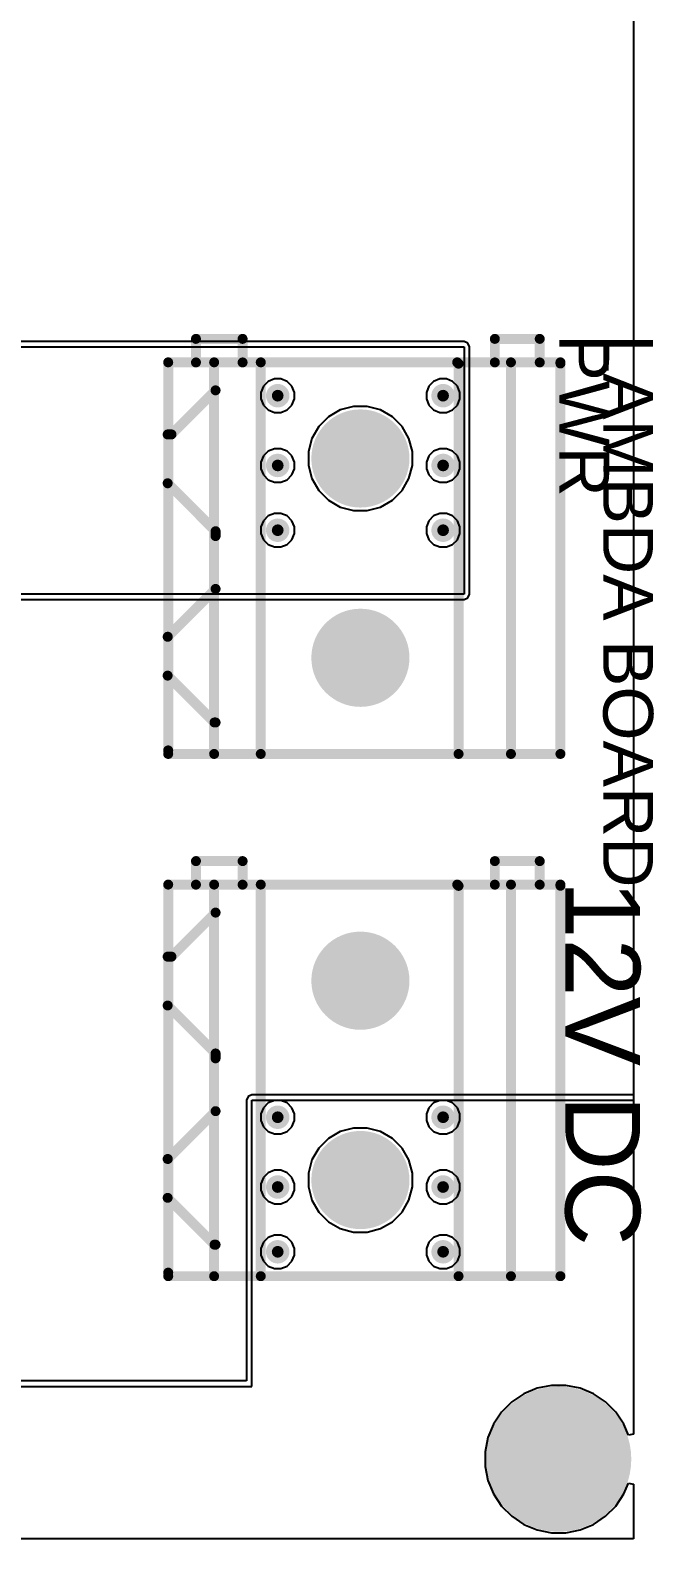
# Model space of a CAD drawing. Header units: millimetres. Extents: x -0.34 to 5.78, y -0.39 to 4.37.
# Drawn here: x 4.857 to 5.483, y -0.08 to 1.434 of the extents above; entities that cross this region are included whole.
import ezdxf

# ---------------------------------------------------------------- set-up
doc = ezdxf.new("R2010")
doc.units = ezdxf.units.MM
doc.header["$MEASUREMENT"] = 0
for name, color, linetype in [('BottomLayer', 5, 'Continuous'), ('BottomSolder', 6, 'Continuous'), ('MultiLayer', 9, 'Continuous'), ('PadHoleLayer', 156, 'Continuous'), ('TopLayer', 1, 'Continuous'), ('TopOverlay', 2, 'Continuous'), ('TopSolder', 216, 'Continuous'), ('ViaHoleLayer', 16, 'Continuous')]:
    doc.layers.add(name, color=color, linetype=linetype)
doc.styles.add('Arial', font='', dxfattribs={"height": 0.2})
doc.styles.get('Arial').set_extended_font_data('Arial')

# ---------------------------------------------------------------- blocks, each defined once
blk = doc.blocks.new('DB128L_5_08_2P_OG_S_2')
at = {"layer": 'BottomLayer'}
h = blk.add_hatch(color=5, dxfattribs=at)
edge = h.paths.add_edge_path()
edge.add_arc((-0.1, 0), 0.047244, 0, 360)
h = blk.add_hatch(color=5, dxfattribs=at)
edge = h.paths.add_edge_path()
edge.add_arc((0.1, 0), 0.047244, 0, 360)
at = {"layer": 'BottomSolder'}
h = blk.add_hatch(color=6, dxfattribs=at)
edge = h.paths.add_edge_path()
edge.add_arc((-0.1, 0), 0.049244, 0, 360)
h = blk.add_hatch(color=6, dxfattribs=at)
edge = h.paths.add_edge_path()
edge.add_arc((0.1, 0), 0.049244, 0, 360)
at = {"layer": 'MultiLayer'}
h = blk.add_hatch(color=9, dxfattribs=at)
edge = h.paths.add_edge_path()
edge.add_arc((-0.1, 0), 0.047244, 0, 360)
h = blk.add_hatch(color=9, dxfattribs=at)
edge = h.paths.add_edge_path()
edge.add_arc((0.1, 0), 0.047244, 0, 360)
at = {"layer": 'PadHoleLayer'}
h = blk.add_hatch(color=156, dxfattribs=at)
edge = h.paths.add_edge_path()
edge.add_arc((-0.1, 0), 0.031496, 0, 360)
h = blk.add_hatch(color=156, dxfattribs=at)
edge = h.paths.add_edge_path()
edge.add_arc((0.1, 0), 0.031496, 0, 360)
at = {"layer": 'TopLayer'}
h = blk.add_hatch(color=1, dxfattribs=at)
edge = h.paths.add_edge_path()
edge.add_arc((-0.1, 0), 0.047244, 0, 360)
h = blk.add_hatch(color=1, dxfattribs=at)
edge = h.paths.add_edge_path()
edge.add_arc((0.1, 0), 0.047244, 0, 360)
at = {"layer": 'TopSolder'}
h = blk.add_hatch(color=216, dxfattribs=at)
edge = h.paths.add_edge_path()
edge.add_arc((-0.1, 0), 0.049244, 0, 360)
h = blk.add_hatch(color=216, dxfattribs=at)
edge = h.paths.add_edge_path()
edge.add_arc((0.1, 0), 0.049244, 0, 360)
at = {"layer": 'TopOverlay', "const_width": 0.01}
for points in [[(-0.196458, -0.192913), (-0.196457, 0.200786)], [(0.196457, 0.200786), (-0.195276, 0.200786)], [(0.196458, -0.192913), (0.196457, 0.200786)], [(-0.22, 0.134949), (-0.22, 0.18)], [(-0.196377, 0.18), (-0.22, 0.18)], [(0.196457, 0.151106), (-0.196458, 0.151106)], [(-0.196377, 0.134949), (-0.22, 0.134949)], [(-0.196458, 0.097192), (-0.195122, 0.098528)], [(0.196457, 0.098528), (-0.195122, 0.098528)], [(0.196457, -0.1), (-0.196458, -0.1)], [(-0.22, -0.165051), (-0.22, -0.118237)], [(-0.196377, -0.118237), (-0.22, -0.118237)], [(0.196457, -0.146807), (-0.196458, -0.146807)], [(-0.124122, -0.18959), (-0.168356, -0.145356)], [(-0.075122, -0.193462), (-0.027016, -0.145356)], [(-0.022122, -0.145356), (-0.027016, -0.145356)], [(0.078878, -0.193356), (0.030878, -0.145356)], [(0.117878, -0.193462), (0.164878, -0.146462)], [(0.164878, -0.146462), (0.164878, -0.145356)], [(-0.196377, -0.165051), (-0.22, -0.165051)], [(0.192913, -0.192913), (-0.196458, -0.192913)], [(-0.124122, -0.193462), (-0.124122, -0.18959)], [(0.078878, -0.193462), (0.078878, -0.193356)]]:
    blk.add_lwpolyline(points, dxfattribs=at)
at = {"layer": 'TopOverlay', "const_width": 0.005}
for points in [[(-0.198957, 0.200786, 1), (-0.193957, 0.200786, 1)], [(-0.197776, 0.200786, 1), (-0.192776, 0.200786, 1)], [(0.193957, 0.200786, 1), (0.198957, 0.200786, 1)], [(0.193957, 0.200786, 1), (0.198957, 0.200786, 1)], [(-0.2225, 0.18, 1), (-0.2175, 0.18, 1)], [(-0.2225, 0.18, 1), (-0.2175, 0.18, 1)], [(-0.198877, 0.18, 1), (-0.193877, 0.18, 1)], [(-0.198958, 0.151106, 1), (-0.193958, 0.151106, 1)], [(0.193957, 0.151106, 1), (0.198957, 0.151106, 1)], [(-0.2225, 0.134949, 1), (-0.2175, 0.134949, 1)], [(-0.2225, 0.134949, 1), (-0.2175, 0.134949, 1)], [(-0.198877, 0.134949, 1), (-0.193877, 0.134949, 1)], [(-0.198958, 0.097192, 1), (-0.193958, 0.097192, 1)], [(-0.197622, 0.098528, 1), (-0.192622, 0.098528, 1)], [(-0.197622, 0.098528, 1), (-0.192622, 0.098528, 1)], [(0.193957, 0.098528, 1), (0.198957, 0.098528, 1)], [(-0.198958, -0.1, 1), (-0.193958, -0.1, 1)], [(0.193957, -0.1, 1), (0.198957, -0.1, 1)], [(-0.2225, -0.118237, 1), (-0.2175, -0.118237, 1)], [(-0.2225, -0.118237, 1), (-0.2175, -0.118237, 1)], [(-0.198877, -0.118237, 1), (-0.193877, -0.118237, 1)], [(-0.198958, -0.146807, 1), (-0.193958, -0.146807, 1)], [(-0.170856, -0.145356, 1), (-0.165856, -0.145356, 1)], [(-0.029516, -0.145356, 1), (-0.024516, -0.145356, 1)], [(-0.029516, -0.145356, 1), (-0.024516, -0.145356, 1)], [(-0.024622, -0.145356, 1), (-0.019622, -0.145356, 1)], [(0.028378, -0.145356, 1), (0.033378, -0.145356, 1)], [(0.162378, -0.145356, 1), (0.167378, -0.145356, 1)], [(0.162378, -0.146462, 1), (0.167378, -0.146462, 1)], [(0.162378, -0.146462, 1), (0.167378, -0.146462, 1)], [(0.193957, -0.146807, 1), (0.198957, -0.146807, 1)], [(-0.2225, -0.165051, 1), (-0.2175, -0.165051, 1)], [(-0.2225, -0.165051, 1), (-0.2175, -0.165051, 1)], [(-0.198877, -0.165051, 1), (-0.193877, -0.165051, 1)], [(-0.198958, -0.192913, 1), (-0.193958, -0.192913, 1)], [(-0.198958, -0.192913, 1), (-0.193958, -0.192913, 1)], [(-0.126622, -0.18959, 1), (-0.121622, -0.18959, 1)], [(-0.126622, -0.18959, 1), (-0.121622, -0.18959, 1)], [(-0.126622, -0.193462, 1), (-0.121622, -0.193462, 1)], [(-0.077622, -0.193462, 1), (-0.072622, -0.193462, 1)], [(0.076378, -0.193356, 1), (0.081378, -0.193356, 1)], [(0.076378, -0.193356, 1), (0.081378, -0.193356, 1)], [(0.076378, -0.193462, 1), (0.081378, -0.193462, 1)], [(0.115378, -0.193462, 1), (0.120378, -0.193462, 1)], [(0.190413, -0.192913, 1), (0.195413, -0.192913, 1)], [(0.193958, -0.192913, 1), (0.198958, -0.192913, 1)]]:
    blk.add_lwpolyline(points, format="xyb", close=True, dxfattribs=at)
blk = doc.blocks.new('DB128L_5_08_2P_OG_S_3')
at = {"layer": 'BottomLayer'}
h = blk.add_hatch(color=5, dxfattribs=at)
edge = h.paths.add_edge_path()
edge.add_arc((-0.1, 0), 0.047244, 0, 360)
h = blk.add_hatch(color=5, dxfattribs=at)
edge = h.paths.add_edge_path()
edge.add_arc((0.1, 0), 0.047244, 0, 360)
at = {"layer": 'BottomSolder'}
h = blk.add_hatch(color=6, dxfattribs=at)
edge = h.paths.add_edge_path()
edge.add_arc((-0.1, 0), 0.049244, 0, 360)
h = blk.add_hatch(color=6, dxfattribs=at)
edge = h.paths.add_edge_path()
edge.add_arc((0.1, 0), 0.049244, 0, 360)
at = {"layer": 'MultiLayer'}
h = blk.add_hatch(color=9, dxfattribs=at)
edge = h.paths.add_edge_path()
edge.add_arc((-0.1, 0), 0.047244, 0, 360)
h = blk.add_hatch(color=9, dxfattribs=at)
edge = h.paths.add_edge_path()
edge.add_arc((0.1, 0), 0.047244, 0, 360)
at = {"layer": 'PadHoleLayer'}
h = blk.add_hatch(color=156, dxfattribs=at)
edge = h.paths.add_edge_path()
edge.add_arc((-0.1, 0), 0.031496, 0, 360)
h = blk.add_hatch(color=156, dxfattribs=at)
edge = h.paths.add_edge_path()
edge.add_arc((0.1, 0), 0.031496, 0, 360)
at = {"layer": 'TopLayer'}
h = blk.add_hatch(color=1, dxfattribs=at)
edge = h.paths.add_edge_path()
edge.add_arc((-0.1, 0), 0.047244, 0, 360)
h = blk.add_hatch(color=1, dxfattribs=at)
edge = h.paths.add_edge_path()
edge.add_arc((0.1, 0), 0.047244, 0, 360)
at = {"layer": 'TopSolder'}
h = blk.add_hatch(color=216, dxfattribs=at)
edge = h.paths.add_edge_path()
edge.add_arc((-0.1, 0), 0.049244, 0, 360)
h = blk.add_hatch(color=216, dxfattribs=at)
edge = h.paths.add_edge_path()
edge.add_arc((0.1, 0), 0.049244, 0, 360)
at = {"layer": 'TopOverlay', "const_width": 0.01}
for points in [[(-0.196458, -0.192913), (-0.196457, 0.200786)], [(0.196457, 0.200786), (-0.195276, 0.200786)], [(0.196458, -0.192913), (0.196457, 0.200786)], [(-0.22, 0.134949), (-0.22, 0.18)], [(-0.196377, 0.18), (-0.22, 0.18)], [(0.196457, 0.151106), (-0.196458, 0.151106)], [(-0.196377, 0.134949), (-0.22, 0.134949)], [(-0.196458, 0.097192), (-0.195122, 0.098528)], [(0.196457, 0.098528), (-0.195122, 0.098528)], [(0.196457, -0.1), (-0.196458, -0.1)], [(-0.22, -0.165051), (-0.22, -0.118237)], [(-0.196377, -0.118237), (-0.22, -0.118237)], [(0.196457, -0.146807), (-0.196458, -0.146807)], [(-0.124122, -0.18959), (-0.168356, -0.145356)], [(-0.075122, -0.193462), (-0.027016, -0.145356)], [(-0.022122, -0.145356), (-0.027016, -0.145356)], [(0.078878, -0.193356), (0.030878, -0.145356)], [(0.117878, -0.193462), (0.164878, -0.146462)], [(0.164878, -0.146462), (0.164878, -0.145356)], [(-0.196377, -0.165051), (-0.22, -0.165051)], [(0.192913, -0.192913), (-0.196458, -0.192913)], [(-0.124122, -0.193462), (-0.124122, -0.18959)], [(0.078878, -0.193462), (0.078878, -0.193356)]]:
    blk.add_lwpolyline(points, dxfattribs=at)
at = {"layer": 'TopOverlay', "const_width": 0.005}
for points in [[(-0.198957, 0.200786, 1), (-0.193957, 0.200786, 1)], [(-0.197776, 0.200786, 1), (-0.192776, 0.200786, 1)], [(0.193957, 0.200786, 1), (0.198957, 0.200786, 1)], [(0.193957, 0.200786, 1), (0.198957, 0.200786, 1)], [(-0.2225, 0.18, 1), (-0.2175, 0.18, 1)], [(-0.2225, 0.18, 1), (-0.2175, 0.18, 1)], [(-0.198877, 0.18, 1), (-0.193877, 0.18, 1)], [(-0.198958, 0.151106, 1), (-0.193958, 0.151106, 1)], [(0.193957, 0.151106, 1), (0.198957, 0.151106, 1)], [(-0.2225, 0.134949, 1), (-0.2175, 0.134949, 1)], [(-0.2225, 0.134949, 1), (-0.2175, 0.134949, 1)], [(-0.198877, 0.134949, 1), (-0.193877, 0.134949, 1)], [(-0.198958, 0.097192, 1), (-0.193958, 0.097192, 1)], [(-0.197622, 0.098528, 1), (-0.192622, 0.098528, 1)], [(-0.197622, 0.098528, 1), (-0.192622, 0.098528, 1)], [(0.193957, 0.098528, 1), (0.198957, 0.098528, 1)], [(-0.198958, -0.1, 1), (-0.193958, -0.1, 1)], [(0.193957, -0.1, 1), (0.198957, -0.1, 1)], [(-0.2225, -0.118237, 1), (-0.2175, -0.118237, 1)], [(-0.2225, -0.118237, 1), (-0.2175, -0.118237, 1)], [(-0.198877, -0.118237, 1), (-0.193877, -0.118237, 1)], [(-0.198958, -0.146807, 1), (-0.193958, -0.146807, 1)], [(-0.170856, -0.145356, 1), (-0.165856, -0.145356, 1)], [(-0.029516, -0.145356, 1), (-0.024516, -0.145356, 1)], [(-0.029516, -0.145356, 1), (-0.024516, -0.145356, 1)], [(-0.024622, -0.145356, 1), (-0.019622, -0.145356, 1)], [(0.028378, -0.145356, 1), (0.033378, -0.145356, 1)], [(0.162378, -0.145356, 1), (0.167378, -0.145356, 1)], [(0.162378, -0.146462, 1), (0.167378, -0.146462, 1)], [(0.162378, -0.146462, 1), (0.167378, -0.146462, 1)], [(0.193957, -0.146807, 1), (0.198957, -0.146807, 1)], [(-0.2225, -0.165051, 1), (-0.2175, -0.165051, 1)], [(-0.2225, -0.165051, 1), (-0.2175, -0.165051, 1)], [(-0.198877, -0.165051, 1), (-0.193877, -0.165051, 1)], [(-0.198958, -0.192913, 1), (-0.193958, -0.192913, 1)], [(-0.198958, -0.192913, 1), (-0.193958, -0.192913, 1)], [(-0.126622, -0.18959, 1), (-0.121622, -0.18959, 1)], [(-0.126622, -0.18959, 1), (-0.121622, -0.18959, 1)], [(-0.126622, -0.193462, 1), (-0.121622, -0.193462, 1)], [(-0.077622, -0.193462, 1), (-0.072622, -0.193462, 1)], [(0.076378, -0.193356, 1), (0.081378, -0.193356, 1)], [(0.076378, -0.193356, 1), (0.081378, -0.193356, 1)], [(0.076378, -0.193462, 1), (0.081378, -0.193462, 1)], [(0.115378, -0.193462, 1), (0.120378, -0.193462, 1)], [(0.190413, -0.192913, 1), (0.195413, -0.192913, 1)], [(0.193958, -0.192913, 1), (0.198958, -0.192913, 1)]]:
    blk.add_lwpolyline(points, format="xyb", close=True, dxfattribs=at)

msp = doc.modelspace()

# ---------------------------------------------------------------- hatches: boundary and pattern name
at = {"layer": 'BottomLayer'}
h = msp.add_hatch(color=5, dxfattribs=at)
edge = h.paths.add_edge_path()
edge.add_arc((5.105, 1.067), 0.0118, 0, 360)
h = msp.add_hatch(color=5, dxfattribs=at)
edge = h.paths.add_edge_path()
edge.add_arc((5.271, 1.067), 0.0118, 0, 360)
h = msp.add_hatch(color=5, dxfattribs=at)
edge = h.paths.add_edge_path()
edge.add_arc((5.105, 0.997), 0.0118, 0, 360)
h = msp.add_hatch(color=5, dxfattribs=at)
edge = h.paths.add_edge_path()
edge.add_arc((5.271, 0.997), 0.0118, 0, 360)
h = msp.add_hatch(color=5, dxfattribs=at)
edge = h.paths.add_edge_path()
edge.add_arc((5.105, 0.932), 0.0118, 0, 360)
h = msp.add_hatch(color=5, dxfattribs=at)
edge = h.paths.add_edge_path()
edge.add_arc((5.271, 0.932), 0.0118, 0, 360)
h = msp.add_hatch(color=5, dxfattribs=at)
edge = h.paths.add_edge_path()
edge.add_arc((5.105, 0.343), 0.0118, 0, 360)
h = msp.add_hatch(color=5, dxfattribs=at)
edge = h.paths.add_edge_path()
edge.add_arc((5.271, 0.343), 0.0118, 0, 360)
h = msp.add_hatch(color=5, dxfattribs=at)
edge = h.paths.add_edge_path()
edge.add_arc((5.105, 0.273), 0.0118, 0, 360)
h = msp.add_hatch(color=5, dxfattribs=at)
edge = h.paths.add_edge_path()
edge.add_arc((5.271, 0.273), 0.0118, 0, 360)
h = msp.add_hatch(color=5, dxfattribs=at)
edge = h.paths.add_edge_path()
edge.add_arc((5.105, 0.208), 0.0118, 0, 360)
h = msp.add_hatch(color=5, dxfattribs=at)
edge = h.paths.add_edge_path()
edge.add_arc((5.271, 0.208), 0.0118, 0, 360)
h = msp.add_hatch(color=5, dxfattribs=at)
edge = h.paths.add_edge_path()
edge.add_arc((5.387, 0), 0.0689, 0, 360)
at = {"layer": 'BottomSolder'}
h = msp.add_hatch(color=6, dxfattribs=at)
edge = h.paths.add_edge_path()
edge.add_arc((5.105, 1.067), 0.00991, 0, 360)
h = msp.add_hatch(color=6, dxfattribs=at)
edge = h.paths.add_edge_path()
edge.add_arc((5.271, 1.067), 0.00991, 0, 360)
h = msp.add_hatch(color=6, dxfattribs=at)
edge = h.paths.add_edge_path()
edge.add_arc((5.105, 0.997), 0.00991, 0, 360)
h = msp.add_hatch(color=6, dxfattribs=at)
edge = h.paths.add_edge_path()
edge.add_arc((5.271, 0.997), 0.00991, 0, 360)
h = msp.add_hatch(color=6, dxfattribs=at)
edge = h.paths.add_edge_path()
edge.add_arc((5.105, 0.932), 0.00991, 0, 360)
h = msp.add_hatch(color=6, dxfattribs=at)
edge = h.paths.add_edge_path()
edge.add_arc((5.271, 0.932), 0.00991, 0, 360)
h = msp.add_hatch(color=6, dxfattribs=at)
edge = h.paths.add_edge_path()
edge.add_arc((5.105, 0.343), 0.00991, 0, 360)
h = msp.add_hatch(color=6, dxfattribs=at)
edge = h.paths.add_edge_path()
edge.add_arc((5.271, 0.343), 0.00991, 0, 360)
h = msp.add_hatch(color=6, dxfattribs=at)
edge = h.paths.add_edge_path()
edge.add_arc((5.105, 0.273), 0.00991, 0, 360)
h = msp.add_hatch(color=6, dxfattribs=at)
edge = h.paths.add_edge_path()
edge.add_arc((5.271, 0.273), 0.00991, 0, 360)
h = msp.add_hatch(color=6, dxfattribs=at)
edge = h.paths.add_edge_path()
edge.add_arc((5.105, 0.208), 0.00991, 0, 360)
h = msp.add_hatch(color=6, dxfattribs=at)
edge = h.paths.add_edge_path()
edge.add_arc((5.271, 0.208), 0.00991, 0, 360)
h = msp.add_hatch(color=6, dxfattribs=at)
edge = h.paths.add_edge_path()
edge.add_arc((5.387, 0), 0.0729, 0, 360)
at = {"layer": 'MultiLayer'}
h = msp.add_hatch(color=9, dxfattribs=at)
edge = h.paths.add_edge_path()
edge.add_arc((5.387, 0), 0.0689, 0, 360)
at = {"layer": 'PadHoleLayer'}
h = msp.add_hatch(color=156, dxfattribs=at)
edge = h.paths.add_edge_path()
edge.add_arc((5.387, 0), 0.0591, 0, 360)
at = {"layer": 'TopLayer'}
h = msp.add_hatch(color=1, dxfattribs=at)
edge = h.paths.add_edge_path()
edge.add_arc((5.105, 1.067), 0.0118, 0, 360)
h = msp.add_hatch(color=1, dxfattribs=at)
edge = h.paths.add_edge_path()
edge.add_arc((5.271, 1.067), 0.0118, 0, 360)
h = msp.add_hatch(color=1, dxfattribs=at)
edge = h.paths.add_edge_path()
edge.add_arc((5.105, 0.997), 0.0118, 0, 360)
h = msp.add_hatch(color=1, dxfattribs=at)
edge = h.paths.add_edge_path()
edge.add_arc((5.271, 0.997), 0.0118, 0, 360)
h = msp.add_hatch(color=1, dxfattribs=at)
edge = h.paths.add_edge_path()
edge.add_arc((5.105, 0.932), 0.0118, 0, 360)
h = msp.add_hatch(color=1, dxfattribs=at)
edge = h.paths.add_edge_path()
edge.add_arc((5.271, 0.932), 0.0118, 0, 360)
h = msp.add_hatch(color=1, dxfattribs=at)
edge = h.paths.add_edge_path()
edge.add_arc((5.105, 0.343), 0.0118, 0, 360)
h = msp.add_hatch(color=1, dxfattribs=at)
edge = h.paths.add_edge_path()
edge.add_arc((5.271, 0.343), 0.0118, 0, 360)
h = msp.add_hatch(color=1, dxfattribs=at)
edge = h.paths.add_edge_path()
edge.add_arc((5.105, 0.273), 0.0118, 0, 360)
h = msp.add_hatch(color=1, dxfattribs=at)
edge = h.paths.add_edge_path()
edge.add_arc((5.271, 0.273), 0.0118, 0, 360)
h = msp.add_hatch(color=1, dxfattribs=at)
edge = h.paths.add_edge_path()
edge.add_arc((5.105, 0.208), 0.0118, 0, 360)
h = msp.add_hatch(color=1, dxfattribs=at)
edge = h.paths.add_edge_path()
edge.add_arc((5.271, 0.208), 0.0118, 0, 360)
h = msp.add_hatch(color=1, dxfattribs=at)
edge = h.paths.add_edge_path()
edge.add_arc((5.387, 0), 0.0689, 0, 360)
at = {"layer": 'TopSolder'}
h = msp.add_hatch(color=216, dxfattribs=at)
edge = h.paths.add_edge_path()
edge.add_arc((5.105, 1.067), 0.00991, 0, 360)
h = msp.add_hatch(color=216, dxfattribs=at)
edge = h.paths.add_edge_path()
edge.add_arc((5.271, 1.067), 0.00991, 0, 360)
h = msp.add_hatch(color=216, dxfattribs=at)
edge = h.paths.add_edge_path()
edge.add_arc((5.105, 0.997), 0.00991, 0, 360)
h = msp.add_hatch(color=216, dxfattribs=at)
edge = h.paths.add_edge_path()
edge.add_arc((5.271, 0.997), 0.00991, 0, 360)
h = msp.add_hatch(color=216, dxfattribs=at)
edge = h.paths.add_edge_path()
edge.add_arc((5.105, 0.932), 0.00991, 0, 360)
h = msp.add_hatch(color=216, dxfattribs=at)
edge = h.paths.add_edge_path()
edge.add_arc((5.271, 0.932), 0.00991, 0, 360)
h = msp.add_hatch(color=216, dxfattribs=at)
edge = h.paths.add_edge_path()
edge.add_arc((5.105, 0.343), 0.00991, 0, 360)
h = msp.add_hatch(color=216, dxfattribs=at)
edge = h.paths.add_edge_path()
edge.add_arc((5.271, 0.343), 0.00991, 0, 360)
h = msp.add_hatch(color=216, dxfattribs=at)
edge = h.paths.add_edge_path()
edge.add_arc((5.105, 0.273), 0.00991, 0, 360)
h = msp.add_hatch(color=216, dxfattribs=at)
edge = h.paths.add_edge_path()
edge.add_arc((5.271, 0.273), 0.00991, 0, 360)
h = msp.add_hatch(color=216, dxfattribs=at)
edge = h.paths.add_edge_path()
edge.add_arc((5.105, 0.208), 0.00991, 0, 360)
h = msp.add_hatch(color=216, dxfattribs=at)
edge = h.paths.add_edge_path()
edge.add_arc((5.271, 0.208), 0.00991, 0, 360)
h = msp.add_hatch(color=216, dxfattribs=at)
edge = h.paths.add_edge_path()
edge.add_arc((5.387, 0), 0.0729, 0, 360)
at = {"layer": 'ViaHoleLayer'}
h = msp.add_hatch(color=16, dxfattribs=at)
edge = h.paths.add_edge_path()
edge.add_arc((5.105, 1.067), 0.00591, 0, 360)
h = msp.add_hatch(color=16, dxfattribs=at)
edge = h.paths.add_edge_path()
edge.add_arc((5.271, 1.067), 0.00591, 0, 360)
h = msp.add_hatch(color=16, dxfattribs=at)
edge = h.paths.add_edge_path()
edge.add_arc((5.105, 0.997), 0.00591, 0, 360)
h = msp.add_hatch(color=16, dxfattribs=at)
edge = h.paths.add_edge_path()
edge.add_arc((5.271, 0.997), 0.00591, 0, 360)
h = msp.add_hatch(color=16, dxfattribs=at)
edge = h.paths.add_edge_path()
edge.add_arc((5.105, 0.932), 0.00591, 0, 360)
h = msp.add_hatch(color=16, dxfattribs=at)
edge = h.paths.add_edge_path()
edge.add_arc((5.271, 0.932), 0.00591, 0, 360)
h = msp.add_hatch(color=16, dxfattribs=at)
edge = h.paths.add_edge_path()
edge.add_arc((5.105, 0.343), 0.00591, 0, 360)
h = msp.add_hatch(color=16, dxfattribs=at)
edge = h.paths.add_edge_path()
edge.add_arc((5.271, 0.343), 0.00591, 0, 360)
h = msp.add_hatch(color=16, dxfattribs=at)
edge = h.paths.add_edge_path()
edge.add_arc((5.105, 0.273), 0.00591, 0, 360)
h = msp.add_hatch(color=16, dxfattribs=at)
edge = h.paths.add_edge_path()
edge.add_arc((5.271, 0.273), 0.00591, 0, 360)
h = msp.add_hatch(color=16, dxfattribs=at)
edge = h.paths.add_edge_path()
edge.add_arc((5.105, 0.208), 0.00591, 0, 360)
h = msp.add_hatch(color=16, dxfattribs=at)
edge = h.paths.add_edge_path()
edge.add_arc((5.271, 0.208), 0.00591, 0, 360)

# ---------------------------------------------------------------- linework, layer by layer
at = {"layer": 'BottomLayer'}
for p, q in [((5.462, 2.756), (5.462, 0.3654)), ((5.292, 1.1214), (2.9059, 1.1214)), ((5.2958, 1.1198), (5.292, 1.1214)), ((2.9059, 1.116), (5.292, 1.116)), ((5.292, 1.116), (5.292, 0.868)), ((5.2974, 1.116), (5.2958, 1.1198)), ((5.2974, 0.868), (5.2974, 1.116)), ((5.292, 0.868), (4.5261, 0.868)), ((5.292, 0.8626), (5.2958, 0.8642)), ((5.2958, 0.8642), (5.2974, 0.868)), ((4.5383, 0.8626), (5.292, 0.8626)), ((5.0752, 0.3638), (5.0736, 0.36)), ((5.079, 0.3654), (5.0752, 0.3638)), ((5.462, 0.3654), (5.079, 0.3654)), ((5.0736, 0.36), (5.0736, 0.0784)), ((5.079, 0.073), (5.079, 0.36)), ((5.079, 0.36), (5.462, 0.36)), ((5.462, 0.36), (5.462, 0.0251)), ((5.0736, 0.0784), (2.689, 0.0784)), ((2.689, 0.073), (5.079, 0.073)), ((5.352, 0.0655), (5.3399, 0.0574)), ((5.3654, 0.0711), (5.352, 0.0655)), ((5.3797, 0.0739), (5.3654, 0.0711)), ((5.3943, 0.0739), (5.3797, 0.0739)), ((5.4086, 0.0711), (5.3943, 0.0739)), ((5.422, 0.0655), (5.4086, 0.0711)), ((5.4341, 0.0574), (5.422, 0.0655)), ((5.3296, 0.0471), (5.3215, 0.035)), ((5.3399, 0.0574), (5.3296, 0.0471)), ((5.4444, 0.0471), (5.4341, 0.0574)), ((5.4525, 0.035), (5.4444, 0.0471)), ((5.3215, 0.035), (5.3159, 0.0216)), ((5.457, 0.0241), (5.4525, 0.035)), ((5.3159, 0.0216), (5.3131, 0.0073)), ((5.462, 0.0251), (5.457, 0.0241)), ((5.3131, 0.0073), (5.3131, -0.0073)), ((5.3131, -0.0073), (5.3159, -0.0216)), ((5.3159, -0.0216), (5.3215, -0.035)), ((5.4525, -0.035), (5.457, -0.0241)), ((5.457, -0.0241), (5.462, -0.0251)), ((5.462, -0.0251), (5.462, -0.08)), ((5.3215, -0.035), (5.3296, -0.0471)), ((5.4444, -0.0471), (5.4525, -0.035)), ((5.3296, -0.0471), (5.3399, -0.0574)), ((5.3399, -0.0574), (5.352, -0.0655)), ((5.422, -0.0655), (5.4341, -0.0574)), ((5.4341, -0.0574), (5.4444, -0.0471)), ((5.352, -0.0655), (5.3654, -0.0711)), ((5.3654, -0.0711), (5.3797, -0.0739)), ((5.3797, -0.0739), (5.3943, -0.0739)), ((5.3943, -0.0739), (5.4086, -0.0711)), ((5.4086, -0.0711), (5.422, -0.0655)), ((5.462, -0.08), (1.361, -0.08))]:
    msp.add_line(p, q, dxfattribs=at)
at = {"layer": 'TopLayer'}
for p, q in [((5.462, 2.756), (5.462, 0.0251)), ((5.0907, 1.0765), (5.0882, 1.0703)), ((5.0955, 1.0813), (5.0907, 1.0765)), ((5.1017, 1.0838), (5.0955, 1.0813)), ((5.1083, 1.0838), (5.1017, 1.0838)), ((5.1145, 1.0813), (5.1083, 1.0838)), ((5.1193, 1.0765), (5.1145, 1.0813)), ((5.1218, 1.0703), (5.1193, 1.0765)), ((5.2567, 1.0765), (5.2542, 1.0703)), ((5.2615, 1.0813), (5.2567, 1.0765)), ((5.2677, 1.0838), (5.2615, 1.0813)), ((5.2743, 1.0838), (5.2677, 1.0838)), ((5.2805, 1.0813), (5.2743, 1.0838)), ((5.2853, 1.0765), (5.2805, 1.0813)), ((5.2878, 1.0703), (5.2853, 1.0765)), ((5.0882, 1.0703), (5.0882, 1.0637)), ((5.0882, 1.0637), (5.0907, 1.0575)), ((5.1193, 1.0575), (5.1218, 1.0637)), ((5.1218, 1.0637), (5.1218, 1.0703)), ((5.2542, 1.0703), (5.2542, 1.0637)), ((5.2542, 1.0637), (5.2567, 1.0575)), ((5.2853, 1.0575), (5.2878, 1.0637)), ((5.2878, 1.0637), (5.2878, 1.0703)), ((5.0907, 1.0575), (5.0955, 1.0527)), ((5.0955, 1.0527), (5.1017, 1.0502)), ((5.1017, 1.0502), (5.1083, 1.0502)), ((5.1083, 1.0502), (5.1145, 1.0527)), ((5.1145, 1.0527), (5.1193, 1.0575)), ((5.1559, 1.0458), (5.1462, 1.0361)), ((5.1678, 1.0527), (5.1559, 1.0458)), ((5.1811, 1.0562), (5.1678, 1.0527)), ((5.1949, 1.0562), (5.1811, 1.0562)), ((5.2082, 1.0527), (5.1949, 1.0562)), ((5.2201, 1.0458), (5.2082, 1.0527)), ((5.2298, 1.0361), (5.2201, 1.0458)), ((5.2567, 1.0575), (5.2615, 1.0527)), ((5.2615, 1.0527), (5.2677, 1.0502)), ((5.2677, 1.0502), (5.2743, 1.0502)), ((5.2743, 1.0502), (5.2805, 1.0527)), ((5.2805, 1.0527), (5.2853, 1.0575)), ((5.1462, 1.0361), (5.1393, 1.0242)), ((5.2367, 1.0242), (5.2298, 1.0361)), ((5.1393, 1.0242), (5.1358, 1.0109)), ((5.2402, 1.0109), (5.2367, 1.0242)), ((5.0907, 1.0065), (5.0882, 1.0003)), ((5.0882, 1.0003), (5.0882, 0.9937)), ((5.0955, 1.0113), (5.0907, 1.0065)), ((5.1017, 1.0138), (5.0955, 1.0113)), ((5.1083, 1.0138), (5.1017, 1.0138)), ((5.1145, 1.0113), (5.1083, 1.0138)), ((5.1193, 1.0065), (5.1145, 1.0113)), ((5.1218, 1.0003), (5.1193, 1.0065)), ((5.1218, 0.9937), (5.1218, 1.0003)), ((5.1358, 1.0109), (5.1358, 0.9971)), ((5.2402, 0.9971), (5.2402, 1.0109)), ((5.2567, 1.0065), (5.2542, 1.0003)), ((5.2542, 1.0003), (5.2542, 0.9937)), ((5.2615, 1.0113), (5.2567, 1.0065)), ((5.2677, 1.0138), (5.2615, 1.0113)), ((5.2743, 1.0138), (5.2677, 1.0138)), ((5.2805, 1.0113), (5.2743, 1.0138)), ((5.2853, 1.0065), (5.2805, 1.0113)), ((5.2878, 1.0003), (5.2853, 1.0065)), ((5.2878, 0.9937), (5.2878, 1.0003)), ((5.0882, 0.9937), (5.0907, 0.9875)), ((5.0907, 0.9875), (5.0955, 0.9827)), ((5.1145, 0.9827), (5.1193, 0.9875)), ((5.1193, 0.9875), (5.1218, 0.9937)), ((5.1358, 0.9971), (5.1393, 0.9838)), ((5.2367, 0.9838), (5.2402, 0.9971)), ((5.2542, 0.9937), (5.2567, 0.9875)), ((5.2567, 0.9875), (5.2615, 0.9827)), ((5.2805, 0.9827), (5.2853, 0.9875)), ((5.2853, 0.9875), (5.2878, 0.9937)), ((5.0955, 0.9827), (5.1017, 0.9802)), ((5.1017, 0.9802), (5.1083, 0.9802)), ((5.1083, 0.9802), (5.1145, 0.9827)), ((5.1393, 0.9838), (5.1462, 0.9719)), ((5.1462, 0.9719), (5.1559, 0.9622)), ((5.2201, 0.9622), (5.2298, 0.9719)), ((5.2298, 0.9719), (5.2367, 0.9838)), ((5.2615, 0.9827), (5.2677, 0.9802)), ((5.2677, 0.9802), (5.2743, 0.9802)), ((5.2743, 0.9802), (5.2805, 0.9827)), ((5.1559, 0.9622), (5.1678, 0.9553)), ((5.1678, 0.9553), (5.1811, 0.9518)), ((5.1949, 0.9518), (5.2082, 0.9553)), ((5.2082, 0.9553), (5.2201, 0.9622)), ((5.0907, 0.9415), (5.0882, 0.9353)), ((5.0955, 0.9463), (5.0907, 0.9415)), ((5.1017, 0.9488), (5.0955, 0.9463)), ((5.1083, 0.9488), (5.1017, 0.9488)), ((5.1145, 0.9463), (5.1083, 0.9488)), ((5.1193, 0.9415), (5.1145, 0.9463)), ((5.1218, 0.9353), (5.1193, 0.9415)), ((5.1811, 0.9518), (5.1949, 0.9518)), ((5.2567, 0.9415), (5.2542, 0.9353)), ((5.2615, 0.9463), (5.2567, 0.9415)), ((5.2677, 0.9488), (5.2615, 0.9463)), ((5.2743, 0.9488), (5.2677, 0.9488)), ((5.2805, 0.9463), (5.2743, 0.9488)), ((5.2853, 0.9415), (5.2805, 0.9463)), ((5.2878, 0.9353), (5.2853, 0.9415)), ((5.0882, 0.9353), (5.0882, 0.9287)), ((5.0882, 0.9287), (5.0907, 0.9225)), ((5.1193, 0.9225), (5.1218, 0.9287)), ((5.1218, 0.9287), (5.1218, 0.9353)), ((5.2542, 0.9353), (5.2542, 0.9287)), ((5.2542, 0.9287), (5.2567, 0.9225)), ((5.2853, 0.9225), (5.2878, 0.9287)), ((5.2878, 0.9287), (5.2878, 0.9353)), ((5.0907, 0.9225), (5.0955, 0.9177)), ((5.0955, 0.9177), (5.1017, 0.9152)), ((5.1017, 0.9152), (5.1083, 0.9152)), ((5.1083, 0.9152), (5.1145, 0.9177)), ((5.1145, 0.9177), (5.1193, 0.9225)), ((5.2567, 0.9225), (5.2615, 0.9177)), ((5.2615, 0.9177), (5.2677, 0.9152)), ((5.2677, 0.9152), (5.2743, 0.9152)), ((5.2743, 0.9152), (5.2805, 0.9177)), ((5.2805, 0.9177), (5.2853, 0.9225)), ((5.0907, 0.3525), (5.0882, 0.3463)), ((5.0955, 0.3573), (5.0907, 0.3525)), ((5.1017, 0.3598), (5.0955, 0.3573)), ((5.1083, 0.3598), (5.1017, 0.3598)), ((5.1145, 0.3573), (5.1083, 0.3598)), ((5.1193, 0.3525), (5.1145, 0.3573)), ((5.1218, 0.3463), (5.1193, 0.3525)), ((5.2567, 0.3525), (5.2542, 0.3463)), ((5.2615, 0.3573), (5.2567, 0.3525)), ((5.2677, 0.3598), (5.2615, 0.3573)), ((5.2743, 0.3598), (5.2677, 0.3598)), ((5.2805, 0.3573), (5.2743, 0.3598)), ((5.2853, 0.3525), (5.2805, 0.3573)), ((5.2878, 0.3463), (5.2853, 0.3525)), ((5.0882, 0.3463), (5.0882, 0.3397)), ((5.0882, 0.3397), (5.0907, 0.3335)), ((5.0907, 0.3335), (5.0955, 0.3287)), ((5.1145, 0.3287), (5.1193, 0.3335)), ((5.1193, 0.3335), (5.1218, 0.3397)), ((5.1218, 0.3397), (5.1218, 0.3463)), ((5.2542, 0.3463), (5.2542, 0.3397)), ((5.2542, 0.3397), (5.2567, 0.3335)), ((5.2567, 0.3335), (5.2615, 0.3287)), ((5.2805, 0.3287), (5.2853, 0.3335)), ((5.2853, 0.3335), (5.2878, 0.3397)), ((5.2878, 0.3397), (5.2878, 0.3463)), ((5.0955, 0.3287), (5.1017, 0.3262)), ((5.1017, 0.3262), (5.1083, 0.3262)), ((5.1083, 0.3262), (5.1145, 0.3287)), ((5.1559, 0.3218), (5.1462, 0.3121)), ((5.1678, 0.3287), (5.1559, 0.3218)), ((5.1811, 0.3322), (5.1678, 0.3287)), ((5.1949, 0.3322), (5.1811, 0.3322)), ((5.2082, 0.3287), (5.1949, 0.3322)), ((5.2201, 0.3218), (5.2082, 0.3287)), ((5.2298, 0.3121), (5.2201, 0.3218)), ((5.2615, 0.3287), (5.2677, 0.3262)), ((5.2677, 0.3262), (5.2743, 0.3262)), ((5.2743, 0.3262), (5.2805, 0.3287)), ((5.1462, 0.3121), (5.1393, 0.3002)), ((5.2367, 0.3002), (5.2298, 0.3121)), ((5.1017, 0.2898), (5.0955, 0.2873)), ((5.1083, 0.2898), (5.1017, 0.2898)), ((5.1145, 0.2873), (5.1083, 0.2898)), ((5.1393, 0.3002), (5.1358, 0.2869)), ((5.2402, 0.2869), (5.2367, 0.3002)), ((5.2677, 0.2898), (5.2615, 0.2873)), ((5.2743, 0.2898), (5.2677, 0.2898)), ((5.2805, 0.2873), (5.2743, 0.2898)), ((5.0907, 0.2825), (5.0882, 0.2763)), ((5.0882, 0.2763), (5.0882, 0.2697)), ((5.0955, 0.2873), (5.0907, 0.2825)), ((5.1193, 0.2825), (5.1145, 0.2873)), ((5.1218, 0.2763), (5.1193, 0.2825)), ((5.1218, 0.2697), (5.1218, 0.2763)), ((5.1358, 0.2869), (5.1358, 0.2731)), ((5.1358, 0.2731), (5.1393, 0.2598)), ((5.2367, 0.2598), (5.2402, 0.2731)), ((5.2402, 0.2731), (5.2402, 0.2869)), ((5.2567, 0.2825), (5.2542, 0.2763)), ((5.2542, 0.2763), (5.2542, 0.2697)), ((5.2615, 0.2873), (5.2567, 0.2825)), ((5.2853, 0.2825), (5.2805, 0.2873)), ((5.2878, 0.2763), (5.2853, 0.2825)), ((5.2878, 0.2697), (5.2878, 0.2763)), ((5.0882, 0.2697), (5.0907, 0.2635)), ((5.0907, 0.2635), (5.0955, 0.2587)), ((5.0955, 0.2587), (5.1017, 0.2562)), ((5.1083, 0.2562), (5.1145, 0.2587)), ((5.1145, 0.2587), (5.1193, 0.2635)), ((5.1193, 0.2635), (5.1218, 0.2697)), ((5.1393, 0.2598), (5.1462, 0.2479)), ((5.2298, 0.2479), (5.2367, 0.2598)), ((5.2542, 0.2697), (5.2567, 0.2635)), ((5.2567, 0.2635), (5.2615, 0.2587)), ((5.2615, 0.2587), (5.2677, 0.2562)), ((5.2743, 0.2562), (5.2805, 0.2587)), ((5.2805, 0.2587), (5.2853, 0.2635)), ((5.2853, 0.2635), (5.2878, 0.2697)), ((5.1017, 0.2562), (5.1083, 0.2562)), ((5.1462, 0.2479), (5.1559, 0.2382)), ((5.2201, 0.2382), (5.2298, 0.2479)), ((5.2677, 0.2562), (5.2743, 0.2562)), ((5.1559, 0.2382), (5.1678, 0.2313)), ((5.1678, 0.2313), (5.1811, 0.2278)), ((5.1811, 0.2278), (5.1949, 0.2278)), ((5.1949, 0.2278), (5.2082, 0.2313)), ((5.2082, 0.2313), (5.2201, 0.2382)), ((5.0907, 0.2175), (5.0882, 0.2113)), ((5.0955, 0.2223), (5.0907, 0.2175)), ((5.1017, 0.2248), (5.0955, 0.2223)), ((5.1083, 0.2248), (5.1017, 0.2248)), ((5.1145, 0.2223), (5.1083, 0.2248)), ((5.1193, 0.2175), (5.1145, 0.2223)), ((5.1218, 0.2113), (5.1193, 0.2175)), ((5.2567, 0.2175), (5.2542, 0.2113)), ((5.2615, 0.2223), (5.2567, 0.2175)), ((5.2677, 0.2248), (5.2615, 0.2223)), ((5.2743, 0.2248), (5.2677, 0.2248)), ((5.2805, 0.2223), (5.2743, 0.2248)), ((5.2853, 0.2175), (5.2805, 0.2223)), ((5.2878, 0.2113), (5.2853, 0.2175)), ((5.0882, 0.2113), (5.0882, 0.2047)), ((5.0882, 0.2047), (5.0907, 0.1985)), ((5.0907, 0.1985), (5.0955, 0.1937)), ((5.1145, 0.1937), (5.1193, 0.1985)), ((5.1193, 0.1985), (5.1218, 0.2047)), ((5.1218, 0.2047), (5.1218, 0.2113)), ((5.2542, 0.2113), (5.2542, 0.2047)), ((5.2542, 0.2047), (5.2567, 0.1985)), ((5.2567, 0.1985), (5.2615, 0.1937)), ((5.2805, 0.1937), (5.2853, 0.1985)), ((5.2853, 0.1985), (5.2878, 0.2047)), ((5.2878, 0.2047), (5.2878, 0.2113)), ((5.0955, 0.1937), (5.1017, 0.1912)), ((5.1017, 0.1912), (5.1083, 0.1912)), ((5.1083, 0.1912), (5.1145, 0.1937)), ((5.2615, 0.1937), (5.2677, 0.1912)), ((5.2677, 0.1912), (5.2743, 0.1912)), ((5.2743, 0.1912), (5.2805, 0.1937)), ((5.352, 0.0655), (5.3399, 0.0574)), ((5.3654, 0.0711), (5.352, 0.0655)), ((5.3797, 0.0739), (5.3654, 0.0711)), ((5.3943, 0.0739), (5.3797, 0.0739)), ((5.4086, 0.0711), (5.3943, 0.0739)), ((5.422, 0.0655), (5.4086, 0.0711)), ((5.4341, 0.0574), (5.422, 0.0655)), ((5.3296, 0.0471), (5.3215, 0.035)), ((5.3399, 0.0574), (5.3296, 0.0471)), ((5.4444, 0.0471), (5.4341, 0.0574)), ((5.4525, 0.035), (5.4444, 0.0471)), ((5.3215, 0.035), (5.3159, 0.0216)), ((5.457, 0.0241), (5.4525, 0.035)), ((5.3159, 0.0216), (5.3131, 0.0073)), ((5.462, 0.0251), (5.457, 0.0241)), ((5.3131, 0.0073), (5.3131, -0.0073)), ((5.3131, -0.0073), (5.3159, -0.0216)), ((5.3159, -0.0216), (5.3215, -0.035)), ((5.4525, -0.035), (5.457, -0.0241)), ((5.457, -0.0241), (5.462, -0.0251)), ((5.462, -0.0251), (5.462, -0.08)), ((5.3215, -0.035), (5.3296, -0.0471)), ((5.4444, -0.0471), (5.4525, -0.035)), ((5.3296, -0.0471), (5.3399, -0.0574)), ((5.3399, -0.0574), (5.352, -0.0655)), ((5.422, -0.0655), (5.4341, -0.0574)), ((5.4341, -0.0574), (5.4444, -0.0471)), ((5.352, -0.0655), (5.3654, -0.0711)), ((5.3654, -0.0711), (5.3797, -0.0739)), ((5.3797, -0.0739), (5.3943, -0.0739)), ((5.3943, -0.0739), (5.4086, -0.0711)), ((5.4086, -0.0711), (5.422, -0.0655)), ((5.462, -0.08), (1.361, -0.08))]:
    msp.add_line(p, q, dxfattribs=at)

# ---------------------------------------------------------------- block references
at = {"rotation": 270}
for name, p in [('DB128L_5_08_2P_OG_S_3', (5.188, 0.904)), ('DB128L_5_08_2P_OG_S_2', (5.188, 0.38))]:
    msp.add_blockref(name, p, dxfattribs=at)

# ---------------------------------------------------------------- texts
at = {"layer": 'TopOverlay', "style": 'Arial'}
for s, height, p in [('PWR', 0.05, (5.3877, 1.1285)), ('LAMBDA BOARD', 0.05, (5.4318, 1.1285)), ('12V DC', 0.075, (5.3938, 0.5807))]:
    msp.add_text(s, height=height, rotation=270, dxfattribs=at).set_placement(p)

doc.saveas('drawing.dxf')
